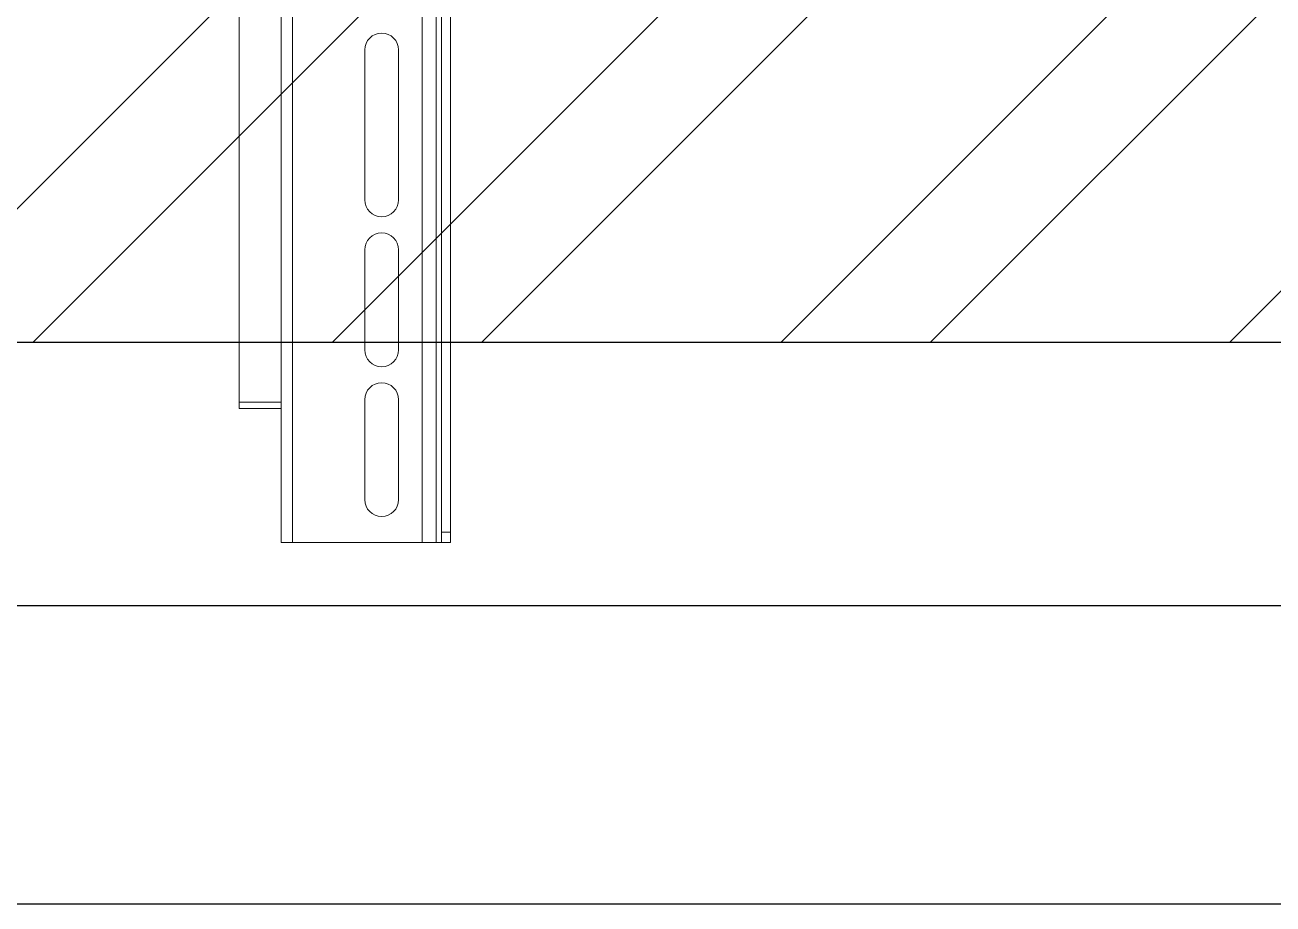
# Model space of a CAD drawing. Header units: inches. Extents: x -284 to 763, y -243 to 242.
# Drawn here: x 693.26 to 708.01, y -192.46 to -182.07 of the extents above; entities that cross this region are included whole.
import ezdxf

# ---------------------------------------------------------------- set-up
doc = ezdxf.new("R2010")
doc.units = ezdxf.units.IN
doc.header["$MEASUREMENT"] = 0
doc.layers.add('NEW AV EQUIP', color=160, linetype='Continuous')
doc.layers.add('TEXT', color=4, linetype='Continuous')

msp = doc.modelspace()

# ---------------------------------------------------------------- hatches: boundary and pattern name
at = {"layer": 'TEXT'}
h = msp.add_hatch(dxfattribs=at)
h.set_pattern_fill('ANSI32', color=256, scale=10)
h.set_pattern_definition([(45, (2e-13, 8.2462), (-2.65165, 2.65165), []), (45, (1.7678, 8.2462), (-2.65165, 2.65165), [])])
h.paths.add_polyline_path([(681.5, -161.816), (681.5, -185.816), (729.5, -185.816), (729.5, -161.816)])

# ---------------------------------------------------------------- linework, layer by layer
at = {"layer": 'NEW AV EQUIP', "linetype": 'Continuous', "lineweight": 15}
for p, q in [((696.286, -188.186), (696.286, -161.186)), ((696.422, -188.186), (696.422, -161.186)), ((697.953, -161.186), (697.953, -188.186)), ((698.12, -188.186), (698.12, -161.186)), ((698.183, -161.311), (698.183, -188.061)), ((698.288, -161.311), (698.288, -188.061)), ((695.791, -186.528), (695.791, -181.006)), ((697.275, -184.135), (697.275, -182.364)), ((697.675, -182.364), (697.675, -184.135)), ((697.275, -185.907), (697.275, -184.726)), ((697.675, -184.726), (697.675, -185.907)), ((695.791, -186.602), (695.791, -186.528)), ((695.791, -186.528), (696.286, -186.528)), ((695.791, -186.602), (696.286, -186.602)), ((697.275, -187.678), (697.275, -186.497)), ((697.675, -186.497), (697.675, -187.678)), ((698.183, -188.061), (698.288, -188.061)), ((698.183, -188.061), (698.183, -188.186)), ((698.288, -188.186), (698.288, -188.061)), ((696.422, -188.186), (696.286, -188.186)), ((697.953, -188.186), (696.422, -188.186)), ((698.12, -188.186), (697.953, -188.186)), ((698.183, -188.186), (698.12, -188.186)), ((698.183, -188.186), (698.288, -188.186))]:
    msp.add_line(p, q, dxfattribs=at)
at = {"layer": 'NEW AV EQUIP'}
for points in [[(734, -192.458), (677, -192.458), (677, -157.05), (734, -157.05)], [(732.497, -188.933), (678.76, -188.933), (678.76, -158.699), (732.497, -158.699)]]:
    msp.add_lwpolyline(points, close=True, dxfattribs=at)
at = {"layer": 'NEW AV EQUIP', "linetype": 'Continuous', "lineweight": 15}
for centre, start, end in [((697.475, -182.364), 0, 180), ((697.475, -184.135), 180, 360), ((697.475, -184.726), 0, 180), ((697.475, -185.907), 180, 0), ((697.475, -186.497), 0, 180), ((697.475, -187.678), 180, 0)]:
    msp.add_arc(centre, 0.2, start, end, dxfattribs=at)
at = {"layer": 'TEXT'}
msp.add_lwpolyline([(681.5, -161.816), (681.5, -185.816), (729.5, -185.816), (729.5, -161.816)], close=True, dxfattribs=at)

doc.saveas('drawing.dxf')
